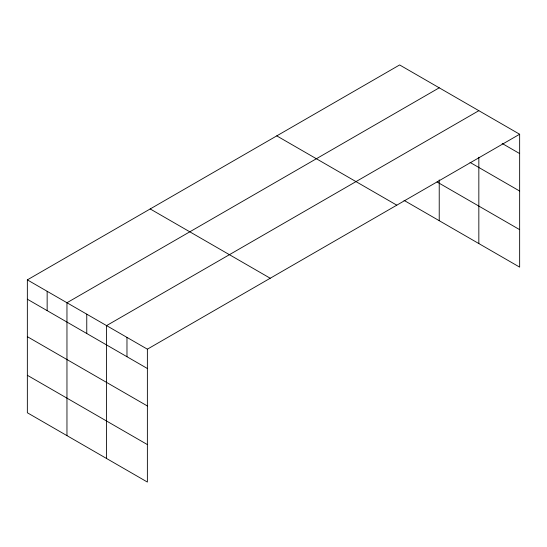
<?xml version="1.0" encoding="UTF-8"?>
<svg xmlns="http://www.w3.org/2000/svg" width="547" height="547" viewBox="0 0 547 547"><rect width="100%" height="100%" fill="white"/><g stroke="black" fill="none" stroke-linecap="round" stroke-linejoin="round"><path stroke-width="0.82" d="M27.35 279.873L147.375 349.171L147.375 482.057L27.35 412.759L27.35 279.873L399.625 64.943L519.65 134.241L519.65 267.127L404.021 200.366M439.227 87.814L66.96 302.744L66.96 435.624M478.837 110.685L106.569 325.609L106.569 458.495M147.375 349.171L519.65 134.241M502.16 143.471L519.65 153.57M470.037 162.397L519.65 191.047M437.032 181.953L519.65 229.651M276.768 135.875L396.801 205.173M150.199 208.947L270.232 278.245M27.35 299.202L147.375 368.5M27.35 336.672L147.375 405.97M27.35 375.283L147.375 444.581M478.837 157.262L478.837 243.565M439.227 179.867L439.227 220.694M126.972 337.39L126.972 356.719M86.761 314.176L86.761 333.506M47.151 291.312L47.151 310.634"/></g></svg>
